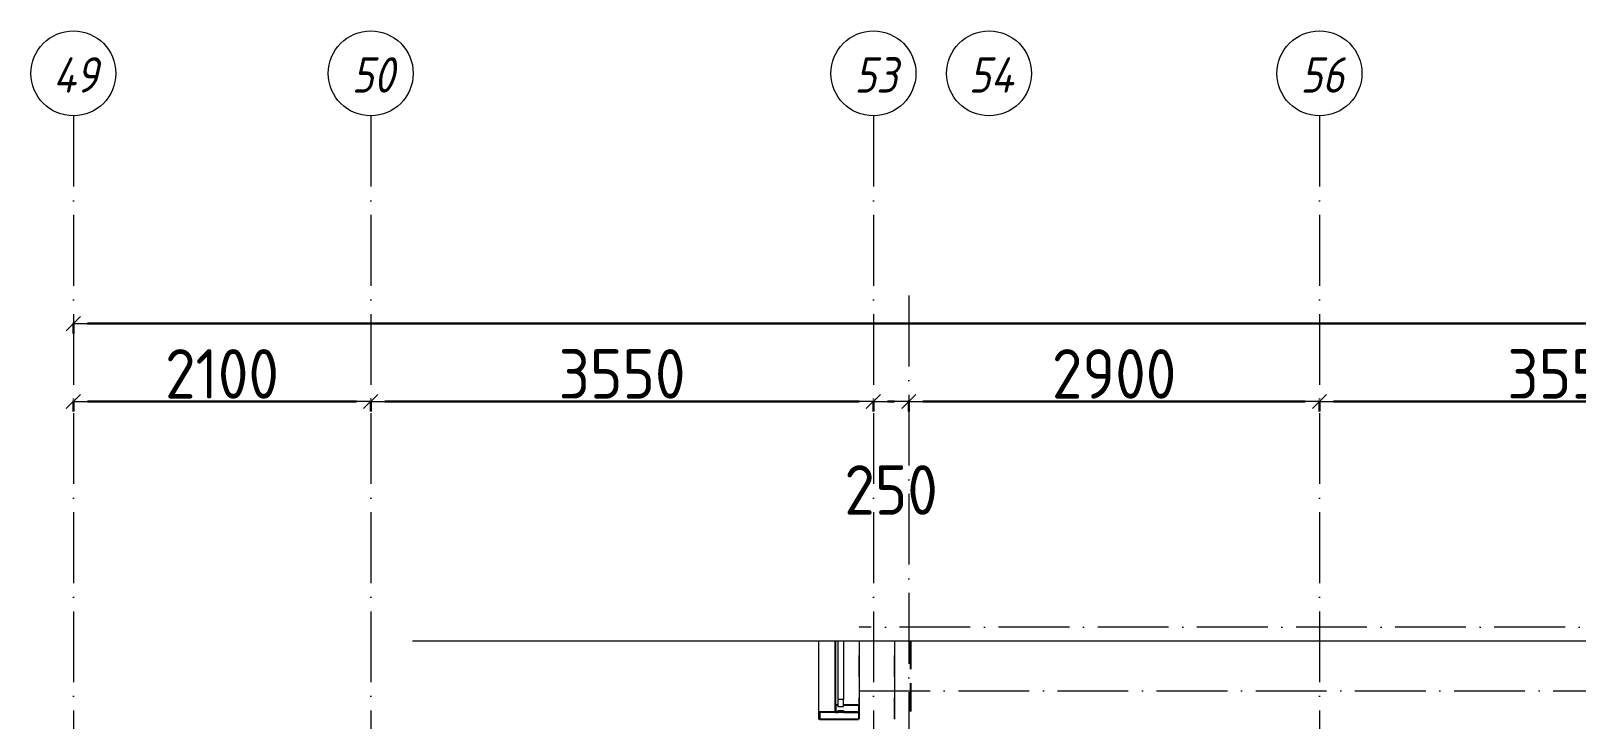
# Model space of a CAD drawing. Header units: millimetres. Extents: x -213536 to 1564669, y -45299 to 942238.
# Drawn here: x 638064 to 648976, y 473635 to 478497 of the extents above; entities that cross this region are included whole.
import ezdxf

# ---------------------------------------------------------------- set-up
doc = ezdxf.new("R2010")
doc.units = ezdxf.units.MM
for name, pattern in [('50_200_ШТРИХ_1Т_ш5_п1_п1_', [700, 500, -100, 0, -100]), ('Штрих короткий', [300, 150, -150]), ('Штриховая _2 мм - 1 мм_', [300, 200, -100])]:
    doc.linetypes.add(name, pattern=pattern)
for name, color, linetype, lineweight in [('0-1', 7, 'Continuous', 5), ('0-2', 7, 'Continuous', 9), ('3) ЖБ 4м', 3, 'Continuous', 30), ('Импосты витража', 7, 'Continuous', 9), ('Импосты витража-1', 7, 'Continuous', 25), ('Каркас_Импост', 7, 'Continuous', 13), ('Окна', 7, 'Continuous', 9), ('Оси', 7, 'Continuous', 9), ('Оси-1', 7, 'Continuous', 20), ('Оси-2', 7, '50_200_ШТРИХ_1Т_ш5_п1_п1_', 9), ('Перемычка-1', 7, 'Штрих короткий', 9), ('Размеры', 7, 'Continuous', 15), ('Стены', 7, 'Continuous', 9), ('Элементы узлов', 7, 'Continuous', 9)]:
    doc.layers.add(name, color=color, linetype=linetype, lineweight=lineweight)
doc.layers.add('Каркас_Импост-2', color=7, linetype='Continuous', lineweight=9, true_color=0xaaaaaa)
doc.layers.add('СТ-1_1', color=7, linetype='Штриховая _2 мм - 1 мм_', lineweight=90, true_color=0x888888)
doc.layers.get('0-2').off()
doc.styles.add('ISOCPEUR_I_1', font='isocpeui.ttf', dxfattribs={"width": 0.85, "height": 2.5})
doc.styles.add('СПДС', font='isocpeur.ttf', dxfattribs={"width": 0.9})
doc.dimstyles.new('Размера А3', dxfattribs={"dimtxt": 200, "dimasz": 100, "dimexe": 70, "dimexo": 100, "dimgap": 20, "dimtad": 1, "dimdec": 0, "dimrnd": 10, "dimzin": 0, "dimdsep": 46, "dimtxsty": 'СПДС', "dimblk": 'ARROWHEAD_6', "dimcen": 1, "dimclrd": 256, "dimclre": 256, "dimclrt": 256, "dimazin": 0, "dimtfac": 1, "dimtdec": 0, "dimtmove": 2, "dimatfit": 3, "dimfxl": 1, "dimtolj": 1, "dimtzin": 0, "dimarcsym": 0})

# ---------------------------------------------------------------- blocks, each defined once
blk = doc.blocks.new('Ось сетки - Круг_Ø6_00__ISO-2_5_0_9K_-16731441-АИ2_03_План отделки стен 3-го этажа _Часть 2_')
at = {"layer": 'Оси-1'}
blk.add_circle((0, 0), 3, dxfattribs=at)
blk = doc.blocks.new('ARROWHEAD_6')
at = {"color": 0, "linetype": 'Continuous'}
for p, q in [((0, 0), (-1, 0)), ((-0.5, -0.5), (0.5, 0.5))]:
    blk.add_line(p, q, dxfattribs=at)
blk = doc.blocks.new('*D4775')
at = {"layer": 'Defpoints', "color": 0, "transparency": 16777216}
for p in [(501992, 475985), (504092, 475985), (504092, 475879)]:
    blk.add_point(p, dxfattribs=at)
at = {"layer": 'Размеры', "lineweight": -2, "transparency": 16777216}
for p, q in [((501992, 475885), (501992, 475809)), ((502092, 475879), (503992, 475879)), ((504092, 475885), (504092, 475809))]:
    blk.add_line(p, q, dxfattribs=at)
at = {"layer": 'Размеры', "lineweight": -2, "transparency": 16777216, "xscale": 100, "yscale": 100, "zscale": 100, "rotation": 180}
blk.add_blockref('ARROWHEAD_6', (501992, 475879), dxfattribs=at)
at = {"layer": 'Размеры', "lineweight": -2, "transparency": 16777216, "xscale": 100, "yscale": 100, "zscale": 100}
blk.add_blockref('ARROWHEAD_6', (504092, 475879), dxfattribs=at)
at = {"layer": 'Размеры', "transparency": 16777216, "insert": (503042, 476074), "char_height": 350, "width": 2.3, "attachment_point": 5, "style": 'СПДС'}
blk.add_mtext('\\A1;2100', dxfattribs=at)
blk = doc.blocks.new('*D4776')
at = {"layer": 'Defpoints', "color": 0, "transparency": 16777216}
for p in [(504092, 475985), (507642, 475985), (507642, 475879)]:
    blk.add_point(p, dxfattribs=at)
at = {"layer": 'Размеры', "lineweight": -2, "transparency": 16777216}
for p, q in [((504092, 475885), (504092, 475809)), ((504192, 475879), (507542, 475879)), ((507642, 475885), (507642, 475809))]:
    blk.add_line(p, q, dxfattribs=at)
at = {"layer": 'Размеры', "lineweight": -2, "transparency": 16777216, "xscale": 100, "yscale": 100, "zscale": 100, "rotation": 180}
blk.add_blockref('ARROWHEAD_6', (504092, 475879), dxfattribs=at)
at = {"layer": 'Размеры', "lineweight": -2, "transparency": 16777216, "xscale": 100, "yscale": 100, "zscale": 100}
blk.add_blockref('ARROWHEAD_6', (507642, 475879), dxfattribs=at)
at = {"layer": 'Размеры', "transparency": 16777216, "insert": (505867, 476074), "char_height": 350, "width": 2.49, "attachment_point": 5, "style": 'СПДС'}
blk.add_mtext('\\A1;3550', dxfattribs=at)
blk = doc.blocks.new('*D4777')
at = {"layer": 'Defpoints', "color": 0, "transparency": 16777216}
for p in [(507642, 475985), (507892, 475985), (507892, 475879)]:
    blk.add_point(p, dxfattribs=at)
at = {"layer": 'Размеры', "lineweight": -2, "transparency": 16777216}
for p, q in [((507642, 475885), (507642, 475809)), ((507742, 475879), (507792, 475879)), ((507892, 475885), (507892, 475809))]:
    blk.add_line(p, q, dxfattribs=at)
at = {"layer": 'Размеры', "lineweight": -2, "transparency": 16777216, "xscale": 100, "yscale": 100, "zscale": 100, "rotation": 180}
blk.add_blockref('ARROWHEAD_6', (507642, 475879), dxfattribs=at)
at = {"layer": 'Размеры', "lineweight": -2, "transparency": 16777216, "xscale": 100, "yscale": 100, "zscale": 100}
blk.add_blockref('ARROWHEAD_6', (507892, 475879), dxfattribs=at)
at = {"layer": 'Размеры', "transparency": 16777216, "insert": (507767, 475254), "char_height": 350, "width": 1.87, "attachment_point": 5, "style": 'СПДС'}
blk.add_mtext('\\A1;250', dxfattribs=at)
blk = doc.blocks.new('*D4778')
at = {"layer": 'Defpoints', "color": 0, "transparency": 16777216}
for p in [(507892, 475985), (510792, 475985), (510792, 475879)]:
    blk.add_point(p, dxfattribs=at)
at = {"layer": 'Размеры', "lineweight": -2, "transparency": 16777216}
for p, q in [((507892, 475885), (507892, 475809)), ((507992, 475879), (510692, 475879)), ((510792, 475885), (510792, 475809))]:
    blk.add_line(p, q, dxfattribs=at)
at = {"layer": 'Размеры', "lineweight": -2, "transparency": 16777216, "xscale": 100, "yscale": 100, "zscale": 100, "rotation": 180}
blk.add_blockref('ARROWHEAD_6', (507892, 475879), dxfattribs=at)
at = {"layer": 'Размеры', "lineweight": -2, "transparency": 16777216, "xscale": 100, "yscale": 100, "zscale": 100}
blk.add_blockref('ARROWHEAD_6', (510792, 475879), dxfattribs=at)
at = {"layer": 'Размеры', "transparency": 16777216, "insert": (509342, 476074), "char_height": 350, "width": 2.49, "attachment_point": 5, "style": 'СПДС'}
blk.add_mtext('\\A1;2900', dxfattribs=at)
blk = doc.blocks.new('*D4779')
at = {"layer": 'Defpoints', "color": 0, "transparency": 16777216}
for p in [(510792, 475985), (514342, 475985), (514342, 475879)]:
    blk.add_point(p, dxfattribs=at)
at = {"layer": 'Размеры', "lineweight": -2, "transparency": 16777216}
for p, q in [((510792, 475885), (510792, 475809)), ((510892, 475879), (514242, 475879)), ((514342, 475885), (514342, 475809))]:
    blk.add_line(p, q, dxfattribs=at)
at = {"layer": 'Размеры', "lineweight": -2, "transparency": 16777216, "xscale": 100, "yscale": 100, "zscale": 100, "rotation": 180}
blk.add_blockref('ARROWHEAD_6', (510792, 475879), dxfattribs=at)
at = {"layer": 'Размеры', "lineweight": -2, "transparency": 16777216, "xscale": 100, "yscale": 100, "zscale": 100}
blk.add_blockref('ARROWHEAD_6', (514342, 475879), dxfattribs=at)
at = {"layer": 'Размеры', "transparency": 16777216, "insert": (512567, 476074), "char_height": 350, "width": 2.49, "attachment_point": 5, "style": 'СПДС'}
blk.add_mtext('\\A1;3550', dxfattribs=at)
blk = doc.blocks.new('*D4787')
at = {"layer": 'Defpoints', "color": 0, "transparency": 16777216}
for p in [(501992, 476535), (534192, 476535), (534192, 476429)]:
    blk.add_point(p, dxfattribs=at)
at = {"layer": 'Размеры', "lineweight": -2, "transparency": 16777216}
for p, q in [((501992, 476435), (501992, 476359)), ((502092, 476429), (534092, 476429)), ((534192, 476435), (534192, 476359))]:
    blk.add_line(p, q, dxfattribs=at)
at = {"layer": 'Размеры', "lineweight": -2, "transparency": 16777216, "xscale": 100, "yscale": 100, "zscale": 100, "rotation": 180}
blk.add_blockref('ARROWHEAD_6', (501992, 476429), dxfattribs=at)
at = {"layer": 'Размеры', "lineweight": -2, "transparency": 16777216, "xscale": 100, "yscale": 100, "zscale": 100}
blk.add_blockref('ARROWHEAD_6', (534192, 476429), dxfattribs=at)
at = {"layer": 'Размеры', "transparency": 16777216, "insert": (518092, 476624), "char_height": 350, "width": 3.11, "attachment_point": 5, "style": 'СПДС'}
blk.add_mtext('\\A1;32200', dxfattribs=at)
blk = doc.blocks.new('Проем_Дверь_Прямоугольный - 1800х2700h_оконные проемы-V178-АИ2_03_План отделки стен 3-го этажа _Часть 2_')
at = {"layer": 'Перемычка-1'}
for p, q in [((900, 125), (347, 125)), ((900, -125), (347, -125))]:
    blk.add_line(p, q, dxfattribs=at)
blk = doc.blocks.new('PNS_Панель прямоугольная2 - Нр_Стекло - 40мм-V179-АИ2_03_План отделки стен 3-го этажа _Часть 2_')
at = {"layer": 'Каркас_Импост'}
for p, q in [((398, 40), (348, 40)), ((348, 40), (348, 0)), ((398, 0), (398, 40)), ((348, 0), (398, 0))]:
    blk.add_line(p, q, dxfattribs=at)
at = {"layer": 'Каркас_Импост-2'}
for p, q in [((-66, 40), (348, 40)), ((-66, 0), (348, 0))]:
    blk.add_line(p, q, dxfattribs=at)
blk = doc.blocks.new('Прямоугольный импост - Импост структурный с накладкой - 150мм-V180-АИ2_03_План отделки стен 3-го этажа _Часть 2_')
at = {"layer": 'Импосты витража'}
for p, q in [((76683, 48953), (76683, 48500)), ((76850, 48953), (76850, 48500))]:
    blk.add_line(p, q, dxfattribs=at)
blk = doc.blocks.new('Прямоугольный импост - Импост структурный с накладкой - 150мм-V161-АИ2_03_План отделки стен 3-го этажа _Часть 2_')
at = {"layer": 'Импосты витража-1'}
for p, q in [((-25, 0), (-25, 17)), ((-25, 17), (25, 17)), ((25, 0), (15, 0)), ((15, 0), (15, -40)), ((25, 17), (25, 0)), ((-25, -150), (-25, -40)), ((15, -40), (25, -40)), ((25, -40), (25, -150)), ((25, -150), (-25, -150))]:
    blk.add_line(p, q, dxfattribs=at)
blk = doc.blocks.new('Прямоугольный импост - Откос НВФ_50х280 мм-V169-АИ2_03_План отделки стен 3-го этажа _Часть 2_')
at = {"layer": 'Импосты витража-1'}
for p, q in [((-50, 130), (0, 130)), ((-50, -150), (-50, 130)), ((0, 130), (0, -144)), ((0, -150), (-50, -150))]:
    blk.add_line(p, q, dxfattribs=at)
blk = doc.blocks.new('Отлив_СКБ - Отлив витража_120_НВФ-31885689-АИ2_03_План отделки стен 3-го этажа _Часть 2_')
at = {"layer": 'Окна'}
for p, q in [((0, 113), (0, 120)), ((553, 120), (0, 120)), ((50, 2), (553, 2))]:
    blk.add_line(p, q, dxfattribs=at)
blk = doc.blocks.new('0125-Р-ОО-Ш2-АР-о_23_10_2024_rvt-1-АИ2_03_План отделки стен 3-го этажа _Часть 2_')
at = {"layer": 'Стены'}
blk.add_line((77100, 48953), (77100, 48400), dxfattribs=at)
at = {"layer": '0-2'}
for name, p, rotation in [('Отлив_СКБ - Отлив витража_120_НВФ-31885689-АИ2_03_План отделки стен 3-го этажа _Часть 2_', (76683, 48400), 90), ('PNS_Панель прямоугольная2 - Нр_Стекло - 40мм-V179-АИ2_03_План отделки стен 3-го этажа _Часть 2_', (76700, 48887), 269.9999999999966), ('Проем_Дверь_Прямоугольный - 1800х2700h_оконные проемы-V178-АИ2_03_План отделки стен 3-го этажа _Часть 2_', (76975, 49300), 269.9999999999999)]:
    blk.add_blockref(name, p, dxfattribs=dict(at, rotation=rotation))
blk.add_blockref('Прямоугольный импост - Импост структурный с накладкой - 150мм-V180-АИ2_03_План отделки стен 3-го этажа _Часть 2_', (0, 0), dxfattribs=at)
at = {"layer": '0-2', "extrusion": (0, 0, -1), "rotation": 270.0000000000034}
for name, p in [('Прямоугольный импост - Импост структурный с накладкой - 150мм-V161-АИ2_03_План отделки стен 3-го этажа _Часть 2_', (-76700, 48475)), ('Прямоугольный импост - Откос НВФ_50х280 мм-V169-АИ2_03_План отделки стен 3-го этажа _Часть 2_', (-76700, 48400))]:
    blk.add_blockref(name, p, dxfattribs=at)
blk = doc.blocks.new('DET_Линия разрыва - По умолчанию-16934269-АИ2_03_План отделки стен 3-го этажа _Часть 2_')
at = {"layer": 'Элементы узлов'}
blk.add_line((16354, 0), (224, 0), dxfattribs=at)
blk = doc.blocks.new('3этНиз')
at = {"layer": 'СТ-1_1', "lineweight": 25}
blk.add_line((507904, 474189), (507904, 473597), dxfattribs=at)
at = {"layer": '0-1'}
blk.add_blockref('0125-Р-ОО-Ш2-АР-о_23_10_2024_rvt-1-АИ2_03_План отделки стен 3-го этажа _Часть 2_', (430692, 425235), dxfattribs=at)
at = {"layer": 'Элементы узлов', "rotation": 180}
blk.add_blockref('DET_Линия разрыва - По умолчанию-16934269-АИ2_03_План отделки стен 3-го этажа _Часть 2_', (520742, 474189), dxfattribs=at)
blk = doc.blocks.new('Ось 3 этаж')
at = {"layer": 'Оси-2'}
for p, q in [((501992.1, 477896.8), (501992.1, 424284.8)), ((504092.1, 477896.8), (504092.1, 424284.8)), ((507642.1, 477896.8), (507642.1, 439485.4)), ((510792.1, 477896.8), (510792.1, 436435.4)), ((507892.1, 476626.8), (507892.1, 439485.4)), ((535630.4, 474285.4), (507542.1, 474285.4)), ((507542.1, 473835.4), (536900.4, 473835.4))]:
    blk.add_line(p, q, dxfattribs=at)
at = {"layer": 'Оси-1', "xscale": 99.99999999999993, "yscale": 99.99999999999993, "zscale": 99.99999999999993, "rotation": 180}
for p in [(501992.1, 478196.8), (504092.1, 478196.8), (507642.1, 478196.8), (508458.7, 478196.8), (510792.1, 478196.8)]:
    blk.add_blockref('Ось сетки - Круг_Ø6_00__ISO-2_5_0_9K_-16731441-АИ2_03_План отделки стен 3-го этажа _Часть 2_', p, dxfattribs=at)
at = {"layer": 'Оси', "char_height": 250, "attachment_point": 1, "style": 'ISOCPEUR_I_1'}
for s, insert, width in [('49', (501848.7, 478310.7), 425.696), ('50', (503957.7, 478310.7), 404.05), ('53', (507507.7, 478310.7), 404.05), ('54', (508315.3, 478310.7), 425.696), ('56', (510657.7, 478310.7), 404.05)]:
    blk.add_mtext(s, dxfattribs=dict(at, insert=insert, width=width))
at = {"layer": 'Размеры'}
for base, p1, p2, picture, middle in [((534192.1, 476428.5), (501992.1, 476534.6), (534192.1, 476534.6), '*D4787', (518092.1, 476623.5)), ((504092.1, 475879.3), (501992.1, 475985.4), (504092.1, 475985.4), '*D4775', (503042.1, 476074.3)), ((507642.1, 475879.3), (504092.1, 475985.4), (507642.1, 475985.4), '*D4776', (505867.1, 476074.3)), ((510792.1, 475879.3), (507892.1, 475985.4), (510792.1, 475985.4), '*D4778', (509342.1, 476074.3)), ((514342.1, 475879.3), (510792.1, 475985.4), (514342.1, 475985.4), '*D4779', (512567.1, 476074.3)), ((507892.1, 475879.3), (507642.1, 475985.4), (507892.1, 475985.4), '*D4777', (507767.1, 475254.3))]:
    dim = blk.add_linear_dim(base=base, p1=p1, p2=p2, dimstyle='Размера А3', override={"dimtxt": 350}, dxfattribs=at)
    dim.commit()
    dim.dimension.update_dxf_attribs({"geometry": picture, "text_midpoint": middle})

msp = doc.modelspace()

# ---------------------------------------------------------------- block references
at = {"color": 5, "lineweight": 30}
msp.add_blockref('Ось 3 этаж', (136371.8, 0), dxfattribs=at)
at = {"layer": '3) ЖБ 4м'}
msp.add_blockref('3этНиз', (136371.8, 0), dxfattribs=at)

doc.saveas('drawing.dxf')
